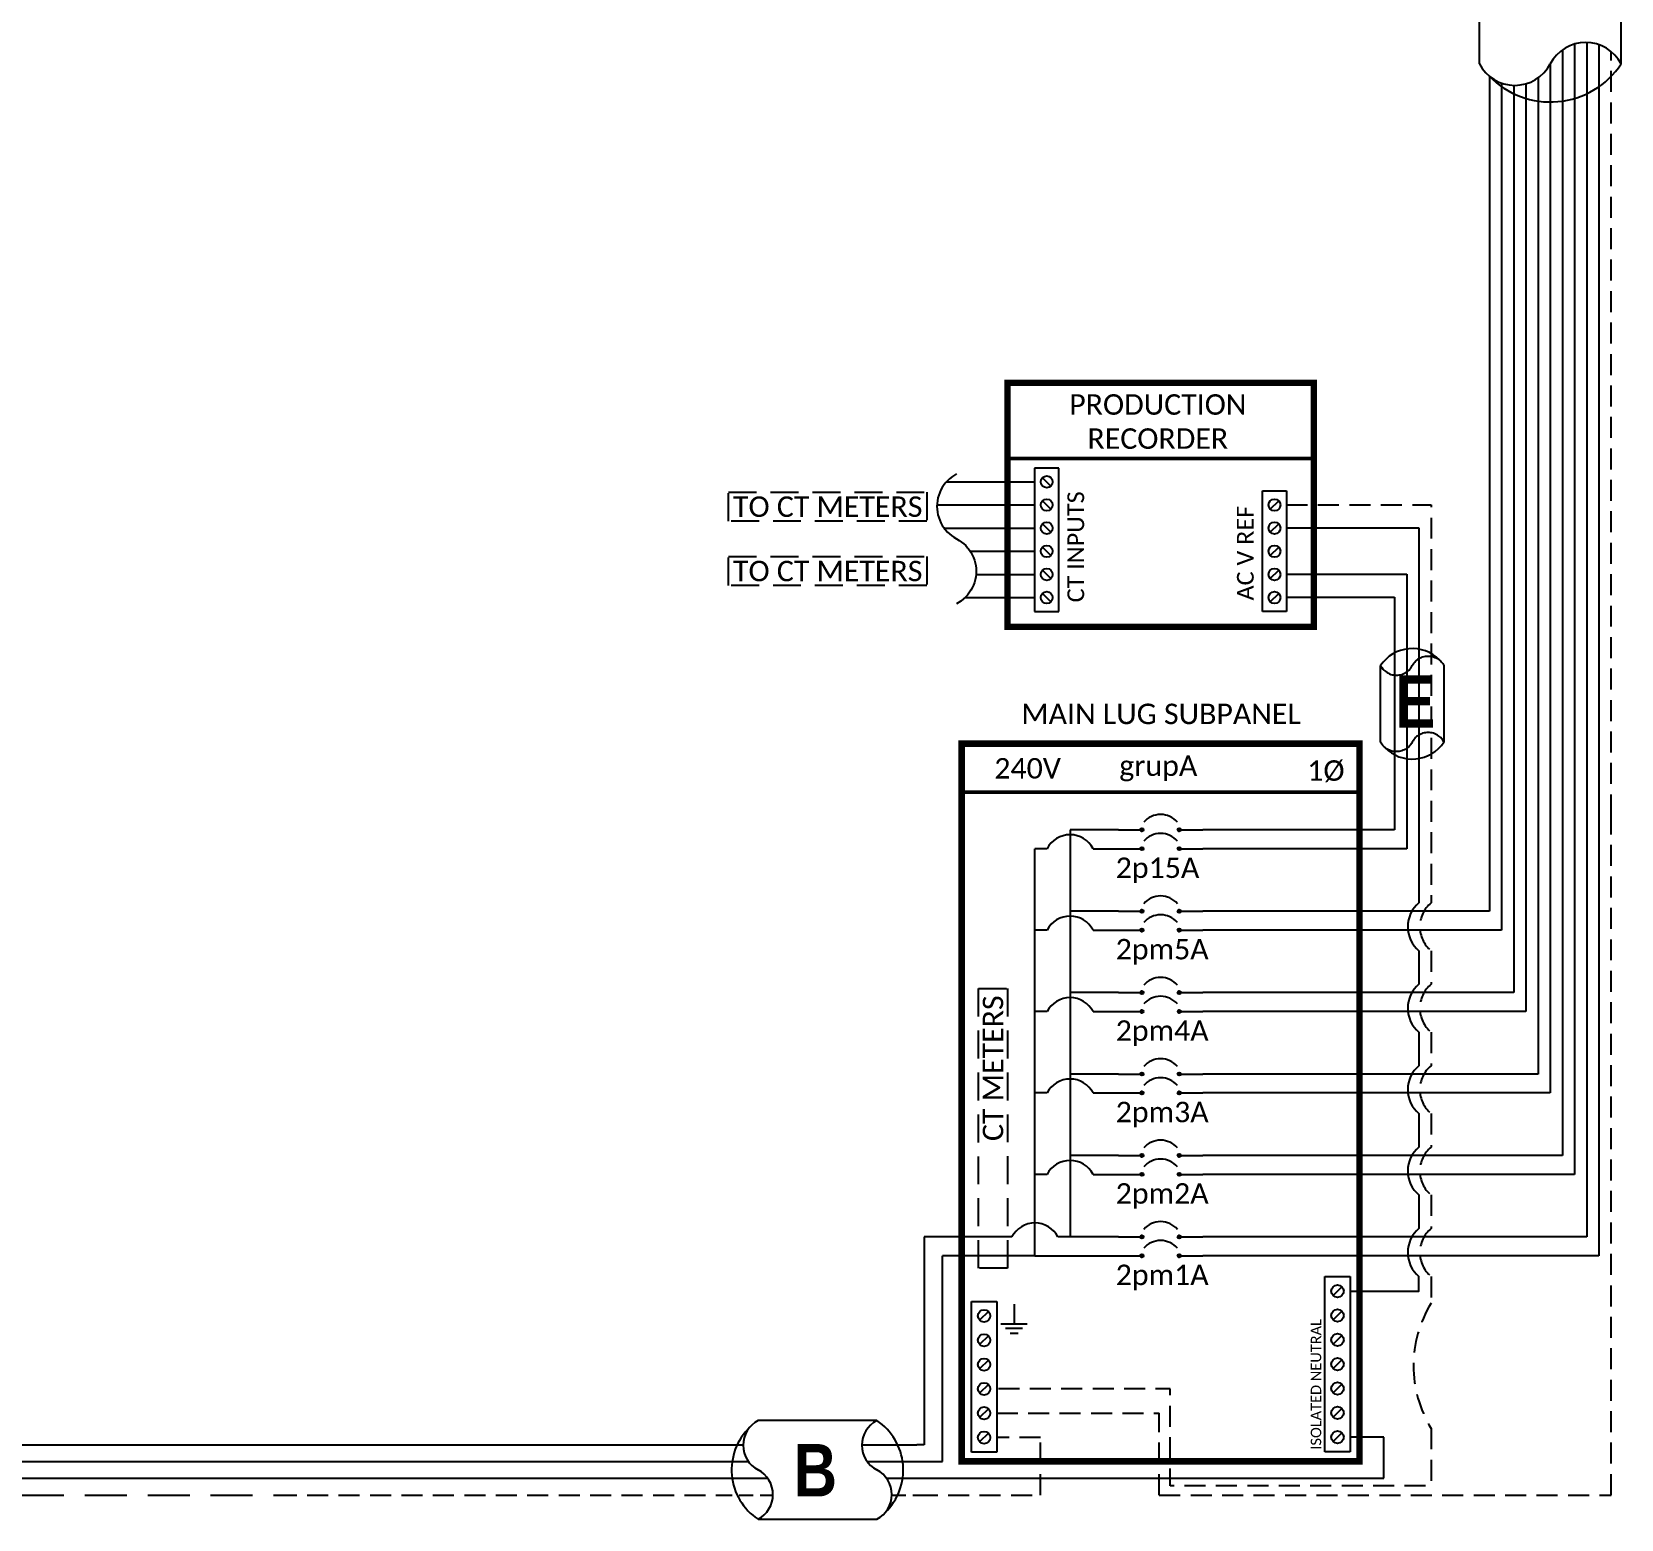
# Model space of a CAD drawing. Header units: feet. Extents: x 14703 to 15272, y 16028 to 16618.
# Drawn here: x 14987.6 to 15272, y 16058 to 16323.9 of the extents above; entities that cross this region are included whole.
import ezdxf

# ---------------------------------------------------------------- set-up
doc = ezdxf.new("R2010")
doc.units = ezdxf.units.FT
doc.header["$MEASUREMENT"] = 0
doc.linetypes.add('DASHED', pattern=[0.75, 0.5, -0.25])
doc.linetypes.add('HIDDEN', pattern=[0.375, 0.25, -0.125])
for name, color, linetype in [('E - MODULE', 7, 'Continuous'), ('ONE LINE BLOCKS', 7, 'Continuous'), ('TABLES', 7, 'Continuous'), ('TEXT', 7, 'Continuous'), ('Z - TITLEBLOCK TXT', 7, 'Continuous')]:
    doc.layers.add(name, color=color, linetype=linetype)
doc.styles.add('ONE LINE TXT', font='techb___.ttf')
doc.styles.get("Standard").update_dxf_attribs({"font": 'CALIBRI.TTF'})

# ---------------------------------------------------------------- blocks, each defined once
blk = doc.blocks.new('*U28')
at = {"color": 7, "linetype": 'Continuous'}
for p, q in [((-7.14, 13.31), (-28.39, 13.31)), ((-28.39, -4.31), (-7.14, -4.31))]:
    blk.add_line(p, q, dxfattribs=at)
at = {"color": 7}
for p, q in [((-35.53, 9), (-31.05, 9)), ((-9.81, 9), (0, 9))]:
    blk.add_line(p, q, dxfattribs=at)
at = {"color": 10}
for p, q in [((-35.53, 6), (-30.11, 6)), ((-8.87, 6), (0, 6))]:
    blk.add_line(p, q, dxfattribs=at)
at = {"color": 253}
for p, q in [((-35.53, 3), (-26.66, 3)), ((-5.41, 3), (0, 3))]:
    blk.add_line(p, q, dxfattribs=at)
at = {"color": 92, "linetype": 'HIDDEN', "ltscale": 10}
for p, q in [((-4.48, 0), (0, 0)), ((-35.53, 0), (-25.72, 0))]:
    blk.add_line(p, q, dxfattribs=at)
at = {"color": 7, "linetype": 'Continuous'}
for centre, start, end in [((-22.54, 4.5), 133.9732, 236.4265), ((-12.99, 4.5), 313.9732, 56.4265)]:
    blk.add_arc(centre, 10.58, start, end, dxfattribs=at)
at = {"linetype": 'Continuous'}
for centre, start, end in [((-26.08, 8.91), 117.6639, 242.3361), ((-4.83, 8.91), 117.6639, 242.3361), ((-30.7, 0.09), 297.6639, 62.3361), ((-9.45, 0.09), 297.6639, 62.3361)]:
    blk.add_arc(centre, 4.98, start, end, dxfattribs=at)
blk = doc.blocks.new('*U17')
at = {"color": 7}
blk.add_line((-79.14, 9), (0, 9), dxfattribs=at)
at = {"color": 10}
blk.add_line((-79.14, 6), (0, 6), dxfattribs=at)
at = {"color": 253}
blk.add_line((-79.14, 3), (0, 3), dxfattribs=at)
at = {"color": 92, "linetype": 'HIDDEN', "ltscale": 15}
blk.add_line((-79.14, 0), (0, 0), dxfattribs=at)
blk = doc.blocks.new('*U19')
at = {"color": 7}
blk.add_line((-79.14, 9), (0, 9), dxfattribs=at)
at = {"color": 10}
blk.add_line((-79.14, 6), (0, 6), dxfattribs=at)
at = {"color": 253}
blk.add_line((-79.14, 3), (0, 3), dxfattribs=at)
at = {"color": 92, "linetype": 'DASHED', "ltscale": 15}
blk.add_line((-79.14, 0), (0, 0), dxfattribs=at)
blk = doc.blocks.new('*U25')
at = {"color": 7}
blk.add_lwpolyline([(-5.67, 6.83), (-5.45, 6.47), (-5.45, 6.47), (-5.45, 6.47), (-5.25, 6.22), (-5.08, 6.04), (-4.92, 5.89), (-4.75, 5.76), (-4.49, 5.58), (-4.28, 5.46), (-4.05, 5.36), (-3.81, 5.27), (-3.57, 5.2), (-3.33, 5.16), (-3.09, 5.13), (-2.83, 5.12), (-2.59, 5.13), (-2.34, 5.16), (-2.1, 5.21), (-1.85, 5.27), (-1.63, 5.36), (-1.39, 5.46), (-1.18, 5.58), (-0.99, 5.71), (-0.85, 5.81), (-0.77, 5.87), (-0.58, 6.04), (-0.43, 6.21), (-0.28, 6.39), (-0.14, 6.6), (0, 6.83), (0.14, 7.07), (0.28, 7.28), (0.43, 7.46), (0.58, 7.62), (0.77, 7.8), (0.85, 7.86), (0.99, 7.96), (1.18, 8.09), (1.39, 8.21), (1.63, 8.31), (1.85, 8.39), (2.1, 8.46), (2.34, 8.51), (2.59, 8.54), (2.83, 8.55), (3.09, 8.54), (3.33, 8.51), (3.57, 8.46), (3.81, 8.39), (4.05, 8.31), (4.28, 8.2), (4.49, 8.09), (4.75, 7.91), (4.92, 7.77), (5.08, 7.63), (5.25, 7.45), (5.45, 7.2), (5.45, 7.2), (5.45, 7.2), (5.67, 6.83), (5.67, -6.83), (5.45, -6.47), (5.45, -6.47), (5.45, -6.47), (5.25, -6.22), (5.08, -6.04), (4.92, -5.89), (4.75, -5.76), (4.49, -5.58), (4.28, -5.46), (4.05, -5.36), (3.81, -5.27), (3.57, -5.2), (3.33, -5.16), (3.09, -5.13), (2.83, -5.12), (2.59, -5.13), (2.34, -5.16), (2.1, -5.21), (1.85, -5.27), (1.63, -5.36), (1.39, -5.46), (1.18, -5.58), (0.99, -5.71), (0.85, -5.81), (0.77, -5.87), (0.58, -6.04), (0.43, -6.21), (0.28, -6.39), (0.14, -6.6), (0, -6.83), (-0.14, -7.07), (-0.28, -7.28), (-0.43, -7.46), (-0.58, -7.62), (-0.77, -7.8), (-0.85, -7.86), (-0.99, -7.96), (-1.18, -8.09), (-1.39, -8.21), (-1.63, -8.31), (-1.85, -8.39), (-2.1, -8.46), (-2.34, -8.51), (-2.59, -8.54), (-2.83, -8.55), (-3.09, -8.54), (-3.33, -8.51), (-3.57, -8.46), (-3.81, -8.39), (-4.05, -8.31), (-4.28, -8.2), (-4.49, -8.09), (-4.75, -7.91), (-4.92, -7.77), (-5.08, -7.63), (-5.25, -7.45), (-5.45, -7.2), (-5.45, -7.2), (-5.45, -7.2), (-5.67, -6.83), (-5.67, -6.83)], close=True, dxfattribs=at)
at = {"color": 7, "linetype": 'Continuous'}
for centre, start, end in [((0, 3.07), 43.9732, 146.4265), ((0, -3.07), 223.9732, 326.4265)]:
    blk.add_arc(centre, 6.81, start, end, dxfattribs=at)
at = {"color": 1, "linetype": 'Continuous', "insert": (-3.04, 5.1), "char_height": 9.3833, "attachment_point": 1, "style": 'ONE LINE TXT'}
blk.add_mtext_dynamic_manual_height_columns('{\\W1;\\C256;E}', width=0.1385, gutter_width=2.13, heights=[0], dxfattribs=at)
blk = doc.blocks.new('SUB WITH RECORDER 5 CKTS')
at = {"layer": 'ONE LINE BLOCKS', "linetype": 'Continuous'}
h = blk.add_hatch(color=1, dxfattribs=at)
h.dxf.hatch_style = 1
edge = h.paths.add_edge_path()
edge.add_arc((40.28, 118.97), 0.291, 0, 360)
h = blk.add_hatch(color=1, dxfattribs=at)
h.dxf.hatch_style = 1
edge = h.paths.add_edge_path()
edge.add_arc((46.96, 118.97), 0.291, 0, 360)
h = blk.add_hatch(color=1, dxfattribs=at)
h.dxf.hatch_style = 1
edge = h.paths.add_edge_path()
edge.add_arc((40.28, 115.59), 0.291, 0, 360)
h = blk.add_hatch(color=1, dxfattribs=at)
h.dxf.hatch_style = 1
edge = h.paths.add_edge_path()
edge.add_arc((46.96, 115.59), 0.291, 0, 360)
h = blk.add_hatch(color=1, dxfattribs=at)
h.dxf.hatch_style = 1
edge = h.paths.add_edge_path()
edge.add_arc((40.28, 104.41), 0.291, 0, 360)
h = blk.add_hatch(color=1, dxfattribs=at)
h.dxf.hatch_style = 1
edge = h.paths.add_edge_path()
edge.add_arc((46.96, 104.41), 0.291, 0, 360)
h = blk.add_hatch(color=1, dxfattribs=at)
h.dxf.hatch_style = 1
edge = h.paths.add_edge_path()
edge.add_arc((40.28, 101.03), 0.291, 0, 360)
h = blk.add_hatch(color=1, dxfattribs=at)
h.dxf.hatch_style = 1
edge = h.paths.add_edge_path()
edge.add_arc((46.96, 101.03), 0.291, 0, 360)
h = blk.add_hatch(color=1, dxfattribs=at)
h.dxf.hatch_style = 1
edge = h.paths.add_edge_path()
edge.add_arc((40.28, 89.85), 0.291, 0, 360)
h = blk.add_hatch(color=1, dxfattribs=at)
h.dxf.hatch_style = 1
edge = h.paths.add_edge_path()
edge.add_arc((46.96, 89.85), 0.291, 0, 360)
h = blk.add_hatch(color=1, dxfattribs=at)
h.dxf.hatch_style = 1
edge = h.paths.add_edge_path()
edge.add_arc((40.28, 86.47), 0.291, 0, 360)
h = blk.add_hatch(color=1, dxfattribs=at)
h.dxf.hatch_style = 1
edge = h.paths.add_edge_path()
edge.add_arc((46.96, 86.47), 0.291, 0, 360)
h = blk.add_hatch(color=1, dxfattribs=at)
h.dxf.hatch_style = 1
edge = h.paths.add_edge_path()
edge.add_arc((40.28, 75.29), 0.291, 0, 360)
h = blk.add_hatch(color=1, dxfattribs=at)
h.dxf.hatch_style = 1
edge = h.paths.add_edge_path()
edge.add_arc((46.96, 75.29), 0.291, 0, 360)
h = blk.add_hatch(color=1, dxfattribs=at)
h.dxf.hatch_style = 1
edge = h.paths.add_edge_path()
edge.add_arc((40.28, 71.91), 0.291, 0, 360)
h = blk.add_hatch(color=1, dxfattribs=at)
h.dxf.hatch_style = 1
edge = h.paths.add_edge_path()
edge.add_arc((46.96, 71.91), 0.291, 0, 360)
h = blk.add_hatch(color=1, dxfattribs=at)
h.dxf.hatch_style = 1
edge = h.paths.add_edge_path()
edge.add_arc((40.28, 60.73), 0.291, 0, 360)
h = blk.add_hatch(color=1, dxfattribs=at)
h.dxf.hatch_style = 1
edge = h.paths.add_edge_path()
edge.add_arc((46.96, 60.73), 0.291, 0, 360)
h = blk.add_hatch(color=1, dxfattribs=at)
h.dxf.hatch_style = 1
edge = h.paths.add_edge_path()
edge.add_arc((40.28, 57.35), 0.291, 0, 360)
h = blk.add_hatch(color=1, dxfattribs=at)
h.dxf.hatch_style = 1
edge = h.paths.add_edge_path()
edge.add_arc((46.96, 57.35), 0.291, 0, 360)
h = blk.add_hatch(color=1, dxfattribs=at)
h.dxf.hatch_style = 1
edge = h.paths.add_edge_path()
edge.add_arc((40.28, 46.17), 0.291, 0, 360)
h = blk.add_hatch(color=1, dxfattribs=at)
h.dxf.hatch_style = 1
edge = h.paths.add_edge_path()
edge.add_arc((46.96, 46.17), 0.291, 0, 360)
h = blk.add_hatch(color=1, dxfattribs=at)
h.dxf.hatch_style = 1
edge = h.paths.add_edge_path()
edge.add_arc((40.28, 42.79), 0.291, 0, 360)
h = blk.add_hatch(color=1, dxfattribs=at)
h.dxf.hatch_style = 1
edge = h.paths.add_edge_path()
edge.add_arc((46.96, 42.79), 0.291, 0, 360)
at = {"linetype": 'Continuous'}
for p, q in [((5.31, 181.19), (21.09, 181.19)), ((3.63, 177.05), (21.09, 177.05)), ((4.86, 172.91), (21.09, 172.91)), ((9.57, 168.77), (21.09, 168.77)), ((10.61, 164.63), (21.09, 164.63)), ((8.64, 160.49), (21.09, 160.49))]:
    blk.add_line(p, q, dxfattribs=at)
at = {"color": 253, "linetype": 'Continuous'}
for p, q in [((66.15, 172.96), (89.82, 172.96)), ((89.82, 172.96), (89.82, 105.9)), ((89.82, 97.34), (89.82, 91.34)), ((89.82, 82.78), (89.82, 76.78)), ((89.82, 68.22), (89.82, 62.22)), ((89.82, 53.66), (89.82, 47.66)), ((83.55, 10.36), (77.54, 10.36)), ((83.55, 3), (83.55, 10.36)), ((0, 3), (83.55, 3))]:
    blk.add_line(p, q, dxfattribs=at)
at = {"color": 10, "linetype": 'Continuous'}
for p, q in [((66.15, 164.68), (87.65, 164.68)), ((87.65, 164.68), (87.65, 115.59)), ((104.62, 121.54), (104.62, 101.03)), ((108.97, 121.54), (108.97, 86.47)), ((113.32, 121.54), (113.32, 71.91)), ((117.67, 121.54), (117.67, 57.35)), ((122.02, 121.54), (122.02, 42.79)), ((23.31, 115.59), (21.14, 115.59)), ((21.14, 101.03), (21.14, 115.59)), ((31.55, 115.59), (36.09, 115.59)), ((87.65, 115.59), (51.15, 115.59)), ((21.14, 86.47), (21.14, 101.03)), ((23.31, 101.03), (21.14, 101.03)), ((31.55, 101.03), (36.09, 101.03)), ((104.62, 101.03), (51.15, 101.03)), ((21.14, 71.91), (21.14, 86.47)), ((23.31, 86.47), (21.14, 86.47)), ((31.55, 86.47), (36.09, 86.47)), ((108.97, 86.47), (51.15, 86.47)), ((21.14, 57.35), (21.14, 71.91)), ((23.31, 71.91), (21.14, 71.91)), ((31.55, 71.91), (36.09, 71.91)), ((113.32, 71.91), (51.15, 71.91)), ((21.14, 42.79), (21.14, 57.35)), ((23.31, 57.35), (21.14, 57.35)), ((31.55, 57.35), (36.09, 57.35)), ((117.67, 57.35), (51.15, 57.35)), ((21.14, 42.79), (4.63, 42.79)), ((4.63, 6), (4.63, 42.79)), ((21.14, 42.79), (36.09, 42.79)), ((122.02, 42.79), (51.15, 42.79)), ((0, 6), (4.63, 6))]:
    blk.add_line(p, q, dxfattribs=at)
at = {"color": 7, "linetype": 'Continuous'}
for p, q in [((66.15, 160.54), (85.47, 160.54)), ((85.47, 160.54), (85.47, 118.97)), ((102.45, 121.54), (102.45, 104.41)), ((106.8, 121.54), (106.8, 89.85)), ((111.15, 121.54), (111.15, 75.29)), ((115.5, 121.54), (115.5, 60.73)), ((119.85, 121.54), (119.85, 46.17)), ((36.09, 118.97), (27.43, 118.97)), ((27.43, 118.97), (27.43, 104.41)), ((85.47, 118.97), (51.15, 118.97)), ((36.09, 104.41), (27.43, 104.41)), ((27.43, 104.41), (27.43, 89.85)), ((102.45, 104.41), (51.15, 104.41)), ((36.09, 89.85), (27.43, 89.85)), ((27.43, 89.85), (27.43, 75.29)), ((106.8, 89.85), (51.15, 89.85)), ((36.09, 75.29), (27.43, 75.29)), ((27.43, 75.29), (27.43, 60.73)), ((111.15, 75.29), (51.15, 75.29)), ((36.09, 60.73), (27.43, 60.73)), ((27.43, 60.73), (27.43, 46.17)), ((115.5, 60.73), (51.15, 60.73)), ((17.02, 46.17), (1.34, 46.17)), ((1.34, 46.17), (1.34, 9)), ((36.09, 46.17), (25.26, 46.17)), ((119.85, 46.17), (51.15, 46.17)), ((1.34, 9), (0, 9))]:
    blk.add_line(p, q, dxfattribs=at)
at = {"color": 253, "linetype": 'Continuous', "flags": 128}
blk.add_lwpolyline([(77.54, 36.46), (89.82, 36.46), (89.82, 39.1)], dxfattribs=at)
at = {"color": 10, "linetype": 'Continuous'}
for centre in [(27.43, 113.43), (27.43, 98.87), (27.43, 84.31), (27.43, 69.75), (27.43, 55.19)]:
    blk.add_arc(centre, 4.65, 27.6639, 152.3361, dxfattribs=at)
at = {"color": 253, "linetype": 'Continuous'}
for centre in [(93.4, 101.62), (93.4, 87.06), (93.4, 72.5), (93.4, 57.94), (93.4, 43.38)]:
    blk.add_arc(centre, 5.58, 129.9215, 230.0785, dxfattribs=at)
at = {"color": 7, "linetype": 'Continuous'}
blk.add_arc((21.14, 44.01), 4.65, 27.6639, 152.3361, dxfattribs=at)
at = {"layer": 'E - MODULE'}
for p, q in [((6.38, 182.15), (5.87, 181.74)), ((7.13, 182.6), (6.38, 182.15)), ((6.38, 182.15), (6.38, 182.15)), ((6.38, 182.15), (6.38, 182.15)), ((4.1, 179.28), (3.93, 178.8)), ((4.32, 179.75), (4.1, 179.28)), ((4.56, 180.18), (4.32, 179.75)), ((4.93, 180.72), (4.56, 180.18)), ((5.2, 181.07), (4.93, 180.72)), ((5.49, 181.39), (5.2, 181.07)), ((5.87, 181.74), (5.49, 181.39)), ((3.64, 177.31), (3.62, 176.79)), ((3.62, 176.79), (3.64, 176.29)), ((3.7, 177.81), (3.64, 177.31)), ((3.64, 176.29), (3.7, 175.78)), ((3.79, 178.3), (3.7, 177.81)), ((3.93, 178.8), (3.79, 178.3)), ((3.7, 175.78), (3.79, 175.29)), ((3.79, 175.29), (3.93, 174.79)), ((3.93, 174.79), (4.11, 174.32)), ((4.11, 174.32), (4.32, 173.85)), ((4.32, 173.85), (4.56, 173.4)), ((4.56, 173.4), (4.82, 173.01)), ((4.82, 173.01), (5.03, 172.74)), ((5.03, 172.74), (5.15, 172.58)), ((5.15, 172.58), (5.51, 172.19)), ((5.51, 172.19), (5.84, 171.88)), ((5.84, 171.88), (6.22, 171.57)), ((6.22, 171.57), (6.65, 171.27)), ((6.65, 171.27), (7.13, 170.99)), ((7.13, 170.99), (7.6, 170.72)), ((7.6, 170.72), (8.03, 170.41)), ((8.03, 170.41), (8.41, 170.11)), ((8.41, 170.11), (8.75, 169.8)), ((8.75, 169.8), (9.1, 169.41)), ((9.1, 169.41), (9.22, 169.25)), ((9.22, 169.25), (9.43, 168.98)), ((9.43, 168.98), (9.69, 168.58)), ((9.69, 168.58), (9.94, 168.14)), ((9.94, 168.14), (10.15, 167.67)), ((10.15, 167.67), (10.32, 167.2)), ((10.32, 167.2), (10.46, 166.7)), ((10.46, 166.7), (10.56, 166.21)), ((10.56, 166.21), (10.62, 165.7)), ((10.62, 165.7), (10.64, 165.19)), ((10.64, 165.19), (10.62, 164.68)), ((9.93, 162.24), (9.7, 161.81)), ((10.15, 162.71), (9.93, 162.24)), ((10.32, 163.19), (10.15, 162.71)), ((10.46, 163.68), (10.32, 163.19)), ((10.56, 164.18), (10.46, 163.68)), ((10.62, 164.68), (10.56, 164.18)), ((7.87, 159.84), (7.13, 159.39)), ((7.13, 159.39), (7.13, 159.39)), ((8.38, 160.24), (7.87, 159.84)), ((7.87, 159.84), (7.87, 159.84)), ((7.87, 159.84), (7.87, 159.84)), ((8.76, 160.6), (8.38, 160.24)), ((9.05, 160.92), (8.76, 160.6)), ((9.32, 161.26), (9.05, 160.92)), ((9.7, 161.81), (9.32, 161.26))]:
    blk.add_line(p, q, dxfattribs=at)
at = {"layer": 'E - MODULE', "color": 10, "linetype": 'DASHED', "ltscale": 10}
for points in [[(-33.65, 179.32), (1.79, 179.32), (1.79, 174.14), (-33.65, 174.14)], [(-33.65, 167.81), (1.79, 167.81), (1.79, 162.63), (-33.65, 162.63)], [(11.05, 40.57), (11.05, 90.58), (16.24, 90.58), (16.24, 40.57)]]:
    blk.add_lwpolyline(points, close=True, dxfattribs=at)
at = {"layer": 'ONE LINE BLOCKS', "lineweight": 50}
for p, q in [((71.16, 185.38), (16.23, 185.38)), ((8.04, 125.68), (79.2, 125.68))]:
    blk.add_line(p, q, dxfattribs=at)
for points, const_width in [([(71.01, 155.27), (71.01, 198.88), (16.23, 198.88), (16.23, 155.27)], 1.13), ([(8.04, 6.01), (8.04, 134.38), (79.2, 134.38), (79.2, 6.01)], 1.19)]:
    blk.add_lwpolyline(points, close=True, dxfattribs=dict(at, const_width=const_width))
at = {"layer": 'TEXT', "color": 92, "linetype": 'HIDDEN', "ltscale": 15}
for p, q in [((124.2, 0), (124.2, 121.54)), ((92, 97.34), (92, 91.34)), ((92, 82.78), (92, 76.78)), ((92, 68.22), (92, 62.22)), ((92, 53.66), (92, 47.66)), ((14.31, 14.64), (43.39, 14.64)), ((43.39, 0), (43.39, 14.64)), ((22.14, 10.28), (14.31, 10.28)), ((22.14, 0), (22.14, 10.28)), ((0, 0), (22.14, 0)), ((43.39, 0), (124.2, 0))]:
    blk.add_line(p, q, dxfattribs=at)
at = {"layer": 'TEXT', "color": 92, "linetype": 'HIDDEN', "ltscale": 15, "flags": 128}
for points in [[(66.15, 177.05), (92, 177.05), (92, 105.9)], [(92, 39.1), (92, 34.3)], [(92, 11.93), (92, 1.66), (45.34, 1.66), (45.34, 18.99), (14.31, 18.99)]]:
    blk.add_lwpolyline(points, dxfattribs=at)
at = {"layer": 'TEXT', "color": 92, "flags": 128}
for points in [[(17.4, 34.15), (17.4, 30.65)], [(15.06, 30.65), (19.74, 30.65)], [(18.93, 29.78), (15.87, 29.78)], [(18.12, 28.91), (16.68, 28.91)]]:
    blk.add_lwpolyline(points, dxfattribs=at)
at = {"layer": 'TEXT', "color": 92, "linetype": 'HIDDEN', "ltscale": 15}
for centre, radius, start, end in [((95.58, 101.62), 5.58, 129.9215, 230.0785), ((95.58, 87.06), 5.58, 129.9215, 230.0785), ((95.58, 72.5), 5.58, 129.9215, 230.0785), ((95.58, 57.94), 5.58, 129.9215, 230.0785), ((95.58, 43.38), 5.58, 129.9215, 230.0785), ((110.37, 23.11), 21.51, 148.6614, 211.3386)]:
    blk.add_arc(centre, radius, start, end, dxfattribs=at)
at = {"layer": 'Z - TITLEBLOCK TXT', "color": 1, "linetype": 'Continuous'}
for p, q in [((25.41, 183.66), (21.09, 183.66)), ((21.09, 183.66), (21.09, 158.02)), ((25.41, 158.02), (25.41, 183.66)), ((61.83, 179.57), (66.15, 179.57)), ((61.83, 158.02), (61.83, 179.57)), ((66.15, 179.57), (66.15, 158.02)), ((21.09, 158.02), (25.41, 158.02)), ((66.15, 158.02), (61.83, 158.02)), ((73, 7.76), (73, 39.06)), ((73, 39.06), (77.54, 39.06)), ((77.54, 39.06), (77.54, 7.76)), ((9.77, 7.69), (9.77, 34.63)), ((9.77, 34.63), (14.31, 34.63)), ((14.31, 34.63), (14.31, 7.69)), ((14.31, 7.69), (9.77, 7.69)), ((77.54, 7.76), (73, 7.76))]:
    blk.add_line(p, q, dxfattribs=at)
at = {"layer": 'Z - TITLEBLOCK TXT', "color": 4, "linetype": 'Continuous'}
for p, q in [((24, 180.44), (22.5, 181.93)), ((24, 176.3), (22.5, 177.8)), ((63.24, 176.3), (64.74, 177.8)), ((24, 172.16), (22.5, 173.66)), ((63.24, 172.16), (64.74, 173.66)), ((24, 168.02), (22.5, 169.52)), ((63.24, 168.02), (64.74, 169.52)), ((24, 163.88), (22.5, 165.38)), ((63.24, 163.88), (64.74, 165.38)), ((24, 159.74), (22.5, 161.24)), ((63.24, 159.74), (64.74, 161.24)), ((76.06, 37.25), (74.49, 35.67)), ((12.83, 32.82), (11.25, 31.25)), ((76.06, 32.9), (74.49, 31.32)), ((12.83, 28.47), (11.25, 26.9)), ((76.06, 28.54), (74.49, 26.97)), ((12.83, 24.12), (11.25, 22.55)), ((76.06, 24.19), (74.49, 22.62)), ((12.83, 19.77), (11.25, 18.2)), ((76.06, 19.84), (74.49, 18.27)), ((12.83, 15.42), (11.25, 13.85)), ((76.06, 15.49), (74.49, 13.92)), ((12.83, 11.07), (11.25, 9.5)), ((76.06, 11.14), (74.49, 9.57))]:
    blk.add_line(p, q, dxfattribs=at)
at = {"layer": 'Z - TITLEBLOCK TXT', "color": 1, "linetype": 'Continuous', "flags": 128}
for points in [[(36.09, 118.97), (40.28, 118.97)], [(36.09, 118.97), (40.28, 118.97)], [(46.96, 118.97), (51.15, 118.97)], [(36.09, 115.59), (40.28, 115.59)], [(36.09, 115.59), (40.28, 115.59)], [(46.96, 115.59), (51.15, 115.59)], [(36.09, 104.41), (40.28, 104.41)], [(36.09, 104.41), (40.28, 104.41)], [(46.96, 104.41), (51.15, 104.41)], [(36.09, 101.03), (40.28, 101.03)], [(36.09, 101.03), (40.28, 101.03)], [(46.96, 101.03), (51.15, 101.03)], [(36.09, 89.85), (40.28, 89.85)], [(36.09, 89.85), (40.28, 89.85)], [(46.96, 89.85), (51.15, 89.85)], [(36.09, 86.47), (40.28, 86.47)], [(36.09, 86.47), (40.28, 86.47)], [(46.96, 86.47), (51.15, 86.47)], [(36.09, 75.29), (40.28, 75.29)], [(36.09, 75.29), (40.28, 75.29)], [(46.96, 75.29), (51.15, 75.29)], [(36.09, 71.91), (40.28, 71.91)], [(36.09, 71.91), (40.28, 71.91)], [(46.96, 71.91), (51.15, 71.91)], [(36.09, 60.73), (40.28, 60.73)], [(36.09, 60.73), (40.28, 60.73)], [(46.96, 60.73), (51.15, 60.73)], [(36.09, 57.35), (40.28, 57.35)], [(36.09, 57.35), (40.28, 57.35)], [(46.96, 57.35), (51.15, 57.35)], [(36.09, 46.17), (40.28, 46.17)], [(36.09, 46.17), (40.28, 46.17)], [(46.96, 46.17), (51.15, 46.17)], [(36.09, 42.79), (40.28, 42.79)], [(36.09, 42.79), (40.28, 42.79)], [(46.96, 42.79), (51.15, 42.79)]]:
    blk.add_lwpolyline(points, dxfattribs=at)
at = {"layer": 'Z - TITLEBLOCK TXT', "color": 4, "linetype": 'Continuous'}
for centre, radius in [((23.25, 181.19), 1.06), ((23.25, 177.05), 1.06), ((63.99, 177.05), 1.06), ((23.25, 172.91), 1.06), ((63.99, 172.91), 1.06), ((23.25, 168.77), 1.06), ((63.99, 168.77), 1.06), ((23.25, 164.63), 1.06), ((63.99, 164.63), 1.06), ((23.25, 160.49), 1.06), ((63.99, 160.49), 1.06), ((75.27, 36.46), 1.11), ((12.04, 32.04), 1.11), ((75.27, 32.11), 1.11), ((12.04, 27.69), 1.11), ((75.27, 27.76), 1.11), ((12.04, 23.34), 1.11), ((75.27, 23.41), 1.11), ((12.04, 18.99), 1.11), ((75.27, 19.06), 1.11), ((12.04, 14.64), 1.11), ((75.27, 14.71), 1.11), ((12.04, 10.28), 1.11), ((75.27, 10.36), 1.11)]:
    blk.add_circle(centre, radius, dxfattribs=at)
at = {"layer": 'Z - TITLEBLOCK TXT', "color": 1, "linetype": 'Continuous'}
for centre in [(40.28, 118.97), (46.96, 118.97), (40.28, 115.59), (46.96, 115.59), (40.28, 104.41), (46.96, 104.41), (40.28, 101.03), (46.96, 101.03), (40.28, 89.85), (46.96, 89.85), (40.28, 86.47), (46.96, 86.47), (40.28, 75.29), (46.96, 75.29), (40.28, 71.91), (46.96, 71.91), (40.28, 60.73), (46.96, 60.73), (40.28, 57.35), (46.96, 57.35), (40.28, 46.17), (46.96, 46.17), (40.28, 42.79), (46.96, 42.79)]:
    blk.add_circle(centre, 0.291, dxfattribs=at)
for centre in [(43.62, 117.77), (43.62, 114.39), (43.62, 103.21), (43.62, 99.83), (43.62, 88.65), (43.62, 85.27), (43.62, 74.09), (43.62, 70.71), (43.62, 59.53), (43.62, 56.15), (43.62, 44.97), (43.62, 41.59)]:
    blk.add_arc(centre, 3.93, 40.3392, 139.6608, dxfattribs=at)
at = {"color": 1, "attachment_point": 5}
for s, width, insert, char_height in [('PRODUCTION\\PRECORDER', 50.8271, (43.12, 191.95), 3.658), ('TO CT METERS', 34.0747, (-15.93, 176.73), 3.6576), ('TO CT METERS', 34.0747, (-15.93, 165.22), 3.6576)]:
    blk.add_mtext_dynamic_manual_height_columns(s, width=width, gutter_width=7.17, heights=[0], dxfattribs=dict(at, insert=insert, char_height=char_height))
at = {"color": 1, "insert": (13.65, 76.33), "char_height": 3.658, "attachment_point": 5, "rotation": 90}
blk.add_mtext_dynamic_manual_height_columns('CT METERS', width=34.0747, gutter_width=7.17, heights=[0], dxfattribs=at)
at = {"layer": 'TABLES', "linetype": 'Continuous'}
for s, p in [('CT INPUTS ', (29.94, 159.64)), ('AC V REF', (60.27, 159.97))]:
    blk.add_text(s, height=2.996, rotation=90, dxfattribs=at).set_placement(p)
at = {"layer": 'TABLES', "color": 1, "linetype": 'Continuous'}
for s, p in [('2p15A', (35.59, 110.35)), ('2pm5A', (35.59, 95.79)), ('2pm4A', (35.59, 81.23)), ('2pm3A', (35.59, 66.67)), ('2pm2A', (35.59, 52.11)), ('2pm1A', (35.59, 37.55))]:
    blk.add_text(s, height=3.658, dxfattribs=at).set_placement(p)
at = {"layer": 'TABLES', "color": 4, "linetype": 'Continuous'}
blk.add_text('ISOLATED NEUTRAL', height=1.8743, rotation=90, dxfattribs=at).set_placement((72.35, 8.12))
at = {"layer": 'TEXT', "color": 1, "attachment_point": 5}
for s, width, gutter_width, insert, char_height in [('MAIN LUG SUBPANEL ', 62.3984, 7.17, (43.71, 139.67), 3.6576), ('240V', 0.1481, 0.75, (19.83, 129.94), 3.658), ('grupA', 0.1481, 0.75, (43.21, 129.94), 3.658), ('1Ø', 0.1481, 0.75, (73.19, 129.42), 3.658)]:
    blk.add_mtext_dynamic_manual_height_columns(s, width=width, gutter_width=gutter_width, heights=[0], dxfattribs=dict(at, insert=insert, char_height=char_height))
at = {"color": 3}
blk.add_blockref('*U25', (88.64, 141.49), dxfattribs=at)

msp = doc.modelspace()

# ---------------------------------------------------------------- linework, layer by layer
at = {"color": 7, "linetype": 'Continuous'}
for p, q in [((15246.57, 16348.79), (15246.57, 16318.2)), ((15271.95, 16318.2), (15271.95, 16348.79))]:
    msp.add_line(p, q, dxfattribs=at)
at = {"linetype": 'Continuous'}
for centre, start, end in [((15265.61, 16314.87), 27.6639, 152.3361), ((15252.92, 16321.52), 207.6639, 332.3361)]:
    msp.add_arc(centre, 7.16, start, end, dxfattribs=at)
at = {"color": 7, "linetype": 'Continuous'}
msp.add_arc((15259.26, 16326.62), 15.23, 223.9732, 326.4265, dxfattribs=at)

# ---------------------------------------------------------------- block references
at = {"color": 7}
for name, p in [('*U28', (15145.94, 16062.28)), ('*U19', (15031.27, 16062.28)), ('*U17', (15110.41, 16062.28))]:
    msp.add_blockref(name, p, dxfattribs=at)

# ---------------------------------------------------------------- texts
at = {"color": 1, "linetype": 'Continuous', "insert": (15123.93, 16071.41), "char_height": 9.3833, "attachment_point": 1, "style": 'ONE LINE TXT'}
msp.add_mtext_dynamic_manual_height_columns('{\\W1;\\C256;B}', width=0.1385, gutter_width=2.13, heights=[0], dxfattribs=at)

# ---------------------------------------------------------------- next in the draw order: block references
at = {"color": 1}
msp.add_blockref('SUB WITH RECORDER 5 CKTS', (15145.94, 16062.28), dxfattribs=at)

# ---------------------------------------------------------------- next in the draw order: linework, layer by layer
at = {"color": 7, "linetype": 'Continuous'}
for p, q in [((15261.44, 16320.69), (15261.44, 16183.82)), ((15265.79, 16322.03), (15265.79, 16183.82)), ((15248.39, 16315.97), (15248.39, 16183.82)), ((15252.74, 16314.36), (15252.74, 16183.82)), ((15257.09, 16315.7), (15257.09, 16183.82))]:
    msp.add_line(p, q, dxfattribs=at)
at = {"color": 10, "linetype": 'Continuous'}
for p, q in [((15263.61, 16321.75), (15263.61, 16183.82)), ((15267.96, 16321.64), (15267.96, 16183.82)), ((15259.26, 16318.2), (15259.26, 16183.82)), ((15250.56, 16314.75), (15250.56, 16183.82)), ((15254.91, 16314.64), (15254.91, 16183.82))]:
    msp.add_line(p, q, dxfattribs=at)
at = {"layer": 'TEXT', "color": 92, "linetype": 'HIDDEN', "ltscale": 15}
msp.add_line((15270.14, 16183.82), (15270.14, 16320.42), dxfattribs=at)

doc.saveas('drawing.dxf')
